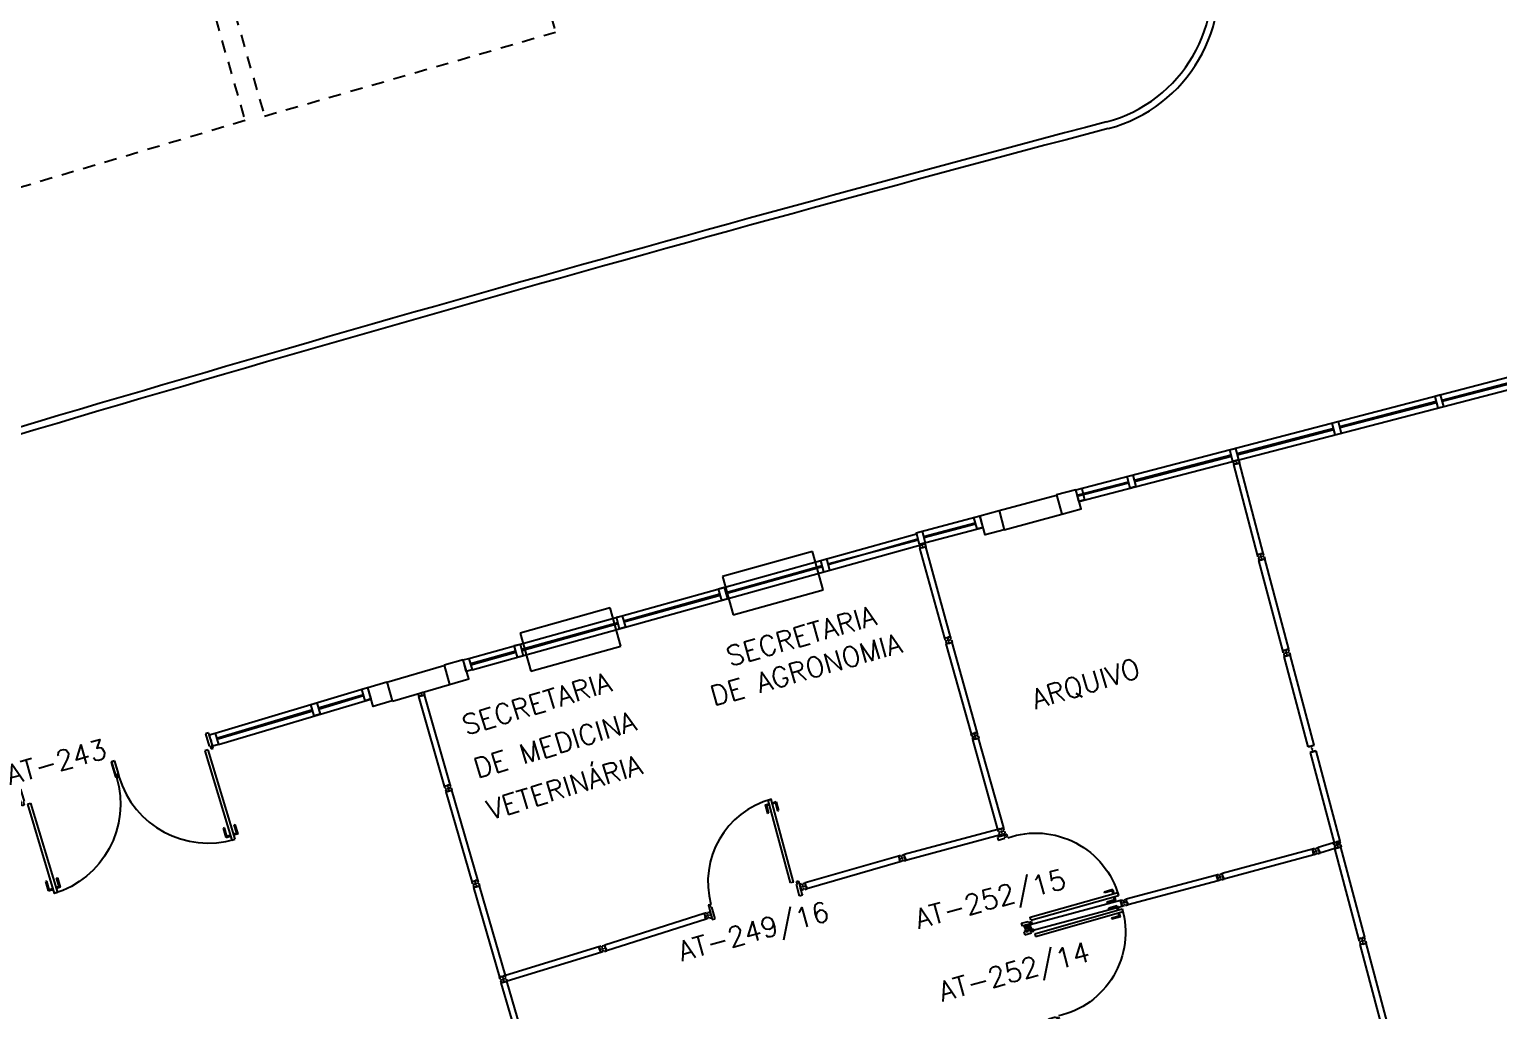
# Model space of a CAD drawing. Header units: millimetres. Extents: x 3089 to 3391, y 1087 to 1201.
# Drawn here: x 3132.51 to 3147.3, y 1119.96 to 1129.83 of the extents above; entities that cross this region are included whole.
import ezdxf

# ---------------------------------------------------------------- set-up
doc = ezdxf.new("R2010")
doc.units = ezdxf.units.MM
doc.linetypes.add('HIDDEN2', pattern=[0.1875, 0.125, -0.0625])
for name, color, linetype in [('DIV', 2, 'Continuous'), ('ESQ', 1, 'Continuous'), ('ESTR', 3, 'Continuous'), ('PISO', 1, 'Continuous'), ('PROJ', 1, 'HIDDEN2'), ('TEXTO', 2, 'Continuous'), ('TEXTO-ENDEREÇO', 2, 'Continuous')]:
    doc.layers.add(name, color=color, linetype=linetype)
doc.styles.add('UNB-100', font='simplex.shx', dxfattribs={"height": 0.2})
doc.styles.add('UNB-100-1', font='simplex.shx', dxfattribs={"height": 0.2})

# ---------------------------------------------------------------- blocks, each defined once
blk = doc.blocks.new('PILINT-TTC')
for points in [[(0.2, -0.009), (0.191, -0.208), (-0.009, -0.2), (0, 0)], [(0.799, -0.034), (0.791, -0.234), (0.991, -0.242), (0.999, -0.043)], [(-0.157, -8.391), (-0.183, -8.99), (-0.383, -8.982), (-0.357, -8.382)], [(0.442, -8.416), (0.417, -9.016), (0.617, -9.024), (0.642, -8.425)]]:
    blk.add_lwpolyline(points, close=True)
blk = doc.blocks.new('PDV1E-TTC')
at = {"layer": 'DIV'}
for p, q in [((-0.94, 0.075), (-0.91, 0.075)), ((-0.94, 0.06), (-0.94, 0.075)), ((-0.94, -0.06), (-0.94, 0.06)), ((-0.91, 0.075), (-0.91, -0.045)), ((0, 0.075), (-0.03, 0.075)), ((-0.03, 0.075), (-0.03, -0.045)), ((0, 0.06), (0, 0.075)), ((0, -0.06), (0, 0.06)), ((0, 0), (0.012, 0)), ((-0.94, -0.075), (-0.94, -0.06)), ((-0.92, -0.075), (-0.94, -0.075)), ((-0.92, -0.045), (-0.92, -0.075)), ((-0.92, -0.045), (-0.91, -0.045)), ((-0.082, -0.075), (-0.082, -0.94)), ((-0.052, -0.075), (-0.082, -0.075)), ((-0.052, -0.075), (-0.052, -0.94)), ((-0.02, -0.045), (-0.03, -0.045)), ((-0.02, -0.045), (-0.02, -0.075)), ((-0.02, -0.075), (0, -0.075)), ((0, -0.075), (0, -0.06)), ((-0.082, -0.94), (-0.052, -0.94))]:
    blk.add_line(p, q, dxfattribs=at)
at = {"layer": 'DIV', "color": 1}
for p, q in [((-0.114, -0.81), (-0.124, -0.81)), ((-0.124, -0.9), (-0.124, -0.81)), ((-0.114, -0.89), (-0.114, -0.81)), ((-0.019, -0.81), (-0.009, -0.81)), ((-0.019, -0.89), (-0.019, -0.81)), ((-0.009, -0.9), (-0.009, -0.81)), ((-0.124, -0.9), (-0.084, -0.9)), ((-0.114, -0.89), (-0.084, -0.89)), ((-0.019, -0.89), (-0.049, -0.89)), ((-0.009, -0.9), (-0.049, -0.9))]:
    blk.add_line(p, q, dxfattribs=at)
blk.add_arc((-0.048, -0.075), 0.865, 180, 270, dxfattribs=at)
blk = doc.blocks.new('DIVMT-TTC')
for p, q in [((-0.03, 0.03), (-0.03, 0.006)), ((-0.008, 0.03), (-0.03, 0.03)), ((-0.0185, 0.006), (-0.03, 0.006)), ((-0.0185, -0.006), (-0.0185, 0.006)), ((-0.008, 0.03), (-0.008, 0.02)), ((-0.008, 0.02), (0.008, 0.02)), ((-0.0051, 0), (0.0051, 0)), ((0.0051, 0), (-0.0051, 0)), ((-0.0051, 0), (0.0051, 0)), ((0, -0.0051), (0, 0.0051)), ((0, 0.0051), (0, -0.0051)), ((0.008, 0.03), (0.008, 0.02)), ((0.008, 0.03), (0.03, 0.03)), ((0.0205, 0.006), (0.03, 0.006)), ((0.0205, -0.006), (0.0205, 0.006)), ((0.0205, 0.006), (0.0205, -0.006)), ((0.0205, 0.006), (0.03, 0.006)), ((0.97, 0.03), (0.03, 0.03)), ((0.03, 0.006), (0.03, 0.03)), ((0.03, -0.03), (0.03, 0.03)), ((0.03, -0.005), (0.03, 0.005)), ((0.97, -0.03), (0.97, 0.03)), ((0.97, 0.03), (0.97, 0.009)), ((0.97, 0.009), (0.97, 0.027)), ((0.9795, 0.006), (0.97, 0.006)), ((0.97, -0.005), (0.97, 0.005)), ((0.9795, 0.006), (0.9795, -0.006)), ((1.0051, 0), (0.9949, 0)), ((1, 0.0051), (1, -0.0051)), ((-0.0185, -0.006), (-0.03, -0.006)), ((-0.03, -0.03), (-0.03, -0.006)), ((-0.008, -0.03), (-0.03, -0.03)), ((-0.008, -0.03), (-0.008, -0.02)), ((-0.008, -0.02), (0.008, -0.02)), ((0.008, -0.03), (0.008, -0.02)), ((0.008, -0.03), (0.03, -0.03)), ((0.0205, -0.006), (0.03, -0.006)), ((0.0205, -0.006), (0.03, -0.006)), ((0.03, -0.006), (0.03, -0.03)), ((0.97, -0.03), (0.03, -0.03)), ((0.9795, -0.006), (0.97, -0.006)), ((0.97, -0.009), (0.97, -0.027))]:
    blk.add_line(p, q)
blk = doc.blocks.new('DIVINI-TTC')
for p, q in [((-0.005, 0), (0.005, 0)), ((0.008, 0.02), (0, 0.02)), ((0, 0.001), (0, 0.02)), ((0, -0.005), (0, 0.005)), ((0, -0.02), (0, 0.001)), ((0.008, 0.03), (0.03, 0.03)), ((0.008, 0.03), (0.008, 0.02)), ((0.02, 0.006), (0.03, 0.006)), ((0.02, 0.006), (0.02, -0.006)), ((0.02, -0.004), (0.02, 0.004)), ((0.023, 0.006), (0.027, 0.006)), ((0.97, 0.03), (0.03, 0.03)), ((0.03, -0.03), (0.03, 0.03)), ((0.03, 0.009), (0.03, 0.027)), ((0.03, -0.005), (0.03, 0.005)), ((0.97, 0.03), (0.97, 0.009)), ((0.97, -0.03), (0.97, 0.03)), ((0.97, 0.009), (0.97, 0.027)), ((0.98, 0.006), (0.97, 0.006)), ((0.97, -0.005), (0.97, 0.005)), ((0.98, 0.006), (0.98, -0.006)), ((0.99, 0), (1.008, 0)), ((0.999, 0.006), (0.999, -0.006)), ((0, -0.02), (0.008, -0.02)), ((0.008, -0.03), (0.008, -0.02)), ((0.008, -0.03), (0.03, -0.03)), ((0.02, -0.006), (0.03, -0.006)), ((0.023, -0.006), (0.027, -0.006)), ((0.03, -0.009), (0.03, -0.027)), ((0.97, -0.03), (0.03, -0.03)), ((0.98, -0.006), (0.97, -0.006)), ((0.97, -0.009), (0.97, -0.027))]:
    blk.add_line(p, q)
blk = doc.blocks.new('PDV2E-TTC')
at = {"layer": 'DIV', "color": 1}
for p, q in [((0.023, 0.925), (0.063, 0.925)), ((0.023, 0.925), (0.023, 0.835)), ((0.033, 0.915), (0.063, 0.915)), ((0.033, 0.915), (0.033, 0.835)), ((0.138, 0.925), (0.097, 0.925)), ((0.128, 0.915), (0.097, 0.915)), ((0.128, 0.915), (0.128, 0.835)), ((0.138, 0.925), (0.138, 0.835)), ((0.033, 0.835), (0.023, 0.835)), ((0.128, 0.835), (0.137, 0.835))]:
    blk.add_line(p, q, dxfattribs=at)
at = {"layer": 'DIV'}
for p, q in [((0.065, 0.05), (0.065, 0.965)), ((0.095, 0.965), (0.065, 0.965)), ((0.095, 0.05), (0.095, 0.965)), ((0.049, 0.05), (0.029, 0.05)), ((0.029, 0.05), (0.029, 0.035)), ((0.029, 0.035), (0.029, -0.035)), ((0.049, 0.02), (0.049, 0.05)), ((0.049, 0.02), (0.059, 0.02)), ((0.059, -0.05), (0.059, 0.02)), ((0.065, 0.05), (0.095, 0.05)), ((0.928, -0.05), (0.928, 0.02)), ((0.938, 0.02), (0.928, 0.02)), ((0.938, 0.05), (0.958, 0.05)), ((0.938, 0.02), (0.938, 0.05)), ((0.958, 0.05), (0.958, 0.035)), ((0.958, 0.035), (0.958, -0.035)), ((0.029, -0.035), (0.029, -0.05)), ((0.029, -0.05), (0.059, -0.05)), ((0.958, -0.05), (0.928, -0.05)), ((0.958, -0.035), (0.958, -0.05))]:
    blk.add_line(p, q, dxfattribs=at)
at = {"layer": 'DIV', "color": 1}
blk.add_arc((0.062, 0.1), 0.865, 356.6786, 90, dxfattribs=at)
blk = doc.blocks.new('PDV2D-TTC')
at = {"layer": 'DIV'}
for p, q in [((0.03, 0.05), (0.06, 0.05)), ((0.03, 0.035), (0.03, 0.05)), ((0.03, -0.035), (0.03, 0.035)), ((0.06, 0.05), (0.06, -0.02)), ((0.941, 0.05), (0.941, -0.02)), ((0.971, 0.05), (0.941, 0.05)), ((0.971, 0.035), (0.971, 0.05)), ((0.971, -0.035), (0.971, 0.035)), ((0.03, -0.05), (0.03, -0.035)), ((0.05, -0.05), (0.03, -0.05)), ((0.05, -0.02), (0.06, -0.02)), ((0.05, -0.02), (0.05, -0.05)), ((0.079, -0.05), (0.109, -0.05)), ((0.079, -0.05), (0.079, -0.965)), ((0.109, -0.05), (0.109, -0.965)), ((0.951, -0.02), (0.941, -0.02)), ((0.951, -0.02), (0.951, -0.05)), ((0.951, -0.05), (0.971, -0.05)), ((0.971, -0.05), (0.971, -0.035)), ((0.109, -0.965), (0.079, -0.965))]:
    blk.add_line(p, q, dxfattribs=at)
at = {"layer": 'DIV', "color": 1}
for p, q in [((0.036, -0.925), (0.036, -0.835)), ((0.046, -0.835), (0.036, -0.835)), ((0.046, -0.915), (0.046, -0.835)), ((0.141, -0.915), (0.141, -0.835)), ((0.141, -0.835), (0.151, -0.835)), ((0.151, -0.925), (0.151, -0.835)), ((0.036, -0.925), (0.076, -0.925)), ((0.046, -0.915), (0.076, -0.915)), ((0.141, -0.915), (0.111, -0.915)), ((0.151, -0.925), (0.111, -0.925))]:
    blk.add_line(p, q, dxfattribs=at)
blk.add_arc((0.076, -0.1), 0.865, 270, 3.3214, dxfattribs=at)
blk = doc.blocks.new('MTT-TTC')
for p, q in [((-0.008, 0.03), (-0.03, 0.03)), ((-0.03, 0.03), (-0.03, 0.006)), ((-0.0185, 0.006), (-0.03, 0.006)), ((-0.0185, -0.006), (-0.0185, 0.006)), ((-0.008, 0.03), (-0.008, 0.02)), ((-0.008, 0.02), (0.008, 0.02)), ((-0.0051, 0), (0.0051, 0)), ((0, -0.0051), (0, 0.0051)), ((0.008, 0.03), (0.03, 0.03)), ((0.008, 0.03), (0.008, 0.02)), ((0.0205, -0.006), (0.0205, 0.006)), ((0.0205, 0.006), (0.03, 0.006)), ((0.03, 0.006), (0.03, 0.03)), ((-0.03, -0.03), (-0.03, -0.006)), ((-0.0185, -0.006), (-0.03, -0.006)), ((-0.008, -0.03), (-0.03, -0.03)), ((-0.008, -0.02), (0.008, -0.02)), ((-0.008, -0.03), (-0.008, -0.02)), ((0.008, -0.03), (0.008, -0.02)), ((0.008, -0.03), (0.03, -0.03)), ((0.0205, -0.006), (0.03, -0.006)), ((0.03, -0.006), (0.03, -0.03))]:
    blk.add_line(p, q)
blk = doc.blocks.new('PDV1D-TTC')
at = {"layer": 'DIV', "color": 2}
for p, q in [((0, 0), (-0.012, 0)), ((0, 0.06), (0, 0.075)), ((0, 0.075), (0.03, 0.075)), ((0, -0.06), (0, 0.06)), ((0.03, 0.075), (0.03, -0.045)), ((0.91, 0.075), (0.91, -0.045)), ((0.94, 0.075), (0.91, 0.075)), ((0.94, 0.06), (0.94, 0.075)), ((0.94, -0.06), (0.94, 0.06)), ((0, -0.075), (0, -0.06)), ((0.02, -0.075), (0, -0.075)), ((0.02, -0.045), (0.03, -0.045)), ((0.02, -0.045), (0.02, -0.075)), ((0.052, -0.075), (0.052, -0.94)), ((0.052, -0.075), (0.082, -0.075)), ((0.082, -0.075), (0.082, -0.94)), ((0.92, -0.045), (0.91, -0.045)), ((0.92, -0.045), (0.92, -0.075)), ((0.92, -0.075), (0.94, -0.075)), ((0.94, -0.075), (0.94, -0.06)), ((0.082, -0.94), (0.052, -0.94))]:
    blk.add_line(p, q, dxfattribs=at)
at = {"layer": 'DIV', "color": 1}
for p, q in [((0.019, -0.81), (0.009, -0.81)), ((0.009, -0.9), (0.009, -0.81)), ((0.019, -0.89), (0.019, -0.81)), ((0.114, -0.81), (0.124, -0.81)), ((0.114, -0.89), (0.114, -0.81)), ((0.124, -0.9), (0.124, -0.81)), ((0.009, -0.9), (0.049, -0.9)), ((0.019, -0.89), (0.049, -0.89)), ((0.114, -0.89), (0.084, -0.89)), ((0.124, -0.9), (0.084, -0.9))]:
    blk.add_line(p, q, dxfattribs=at)
blk.add_arc((0.048, -0.075), 0.865, 270, 0, dxfattribs=at)

msp = doc.modelspace()

# ---------------------------------------------------------------- linework, layer by layer
at = {"layer": 'DIV'}
for p, q in [((3140.393, 1124.581), (3139.488, 1124.327)), ((3140.501, 1124.195), (3140.393, 1124.581)), ((3139.488, 1124.327), (3139.595, 1123.942)), ((3139.595, 1123.942), (3140.501, 1124.195)), ((3138.357, 1124.013), (3137.452, 1123.759)), ((3138.465, 1123.628), (3138.357, 1124.013)), ((3137.452, 1123.759), (3137.56, 1123.374)), ((3137.56, 1123.374), (3138.465, 1123.628)), ((3142.26, 1121.781), (3141.317, 1121.529)), ((3142.276, 1121.723), (3141.333, 1121.471)), ((3145.636, 1121.647), (3145.483, 1121.6)), ((3141.259, 1121.514), (3140.322, 1121.243)), ((3141.281, 1121.519), (3141.259, 1121.514)), ((3141.259, 1121.514), (3141.269, 1121.479)), ((3141.281, 1121.519), (3141.283, 1121.51)), ((3141.283, 1121.51), (3141.299, 1121.514)), ((3141.297, 1121.488), (3141.295, 1121.497)), ((3141.295, 1121.497), (3141.297, 1121.488)), ((3141.296, 1121.524), (3141.317, 1121.529)), ((3141.296, 1121.524), (3141.299, 1121.514)), ((3141.314, 1121.504), (3141.323, 1121.506)), ((3141.314, 1121.504), (3141.323, 1121.506)), ((3141.317, 1121.492), (3141.314, 1121.504)), ((3141.314, 1121.504), (3141.317, 1121.492)), ((3141.323, 1121.506), (3141.317, 1121.529)), ((3141.333, 1121.471), (3141.317, 1121.529)), ((3141.326, 1121.495), (3141.324, 1121.505)), ((3145.446, 1121.59), (3145.425, 1121.584)), ((3145.425, 1121.584), (3145.431, 1121.561)), ((3145.442, 1121.564), (3145.431, 1121.561)), ((3145.445, 1121.552), (3145.434, 1121.549)), ((3145.441, 1121.526), (3145.434, 1121.549)), ((3145.462, 1121.532), (3145.441, 1121.526)), ((3145.445, 1121.552), (3145.442, 1121.564)), ((3145.446, 1121.59), (3145.449, 1121.58)), ((3145.449, 1121.58), (3145.464, 1121.584)), ((3145.457, 1121.561), (3145.467, 1121.564)), ((3145.467, 1121.564), (3145.457, 1121.561)), ((3145.457, 1121.561), (3145.467, 1121.564)), ((3145.459, 1121.541), (3145.475, 1121.546)), ((3145.462, 1121.532), (3145.459, 1121.541)), ((3145.46, 1121.568), (3145.463, 1121.558)), ((3145.463, 1121.558), (3145.46, 1121.568)), ((3145.462, 1121.594), (3145.483, 1121.6)), ((3145.462, 1121.594), (3145.464, 1121.584)), ((3145.477, 1121.536), (3145.475, 1121.546)), ((3145.477, 1121.536), (3145.499, 1121.542)), ((3145.48, 1121.574), (3145.489, 1121.576)), ((3145.48, 1121.574), (3145.489, 1121.576)), ((3145.48, 1121.574), (3145.483, 1121.562)), ((3145.483, 1121.562), (3145.48, 1121.574)), ((3145.499, 1121.542), (3145.483, 1121.6)), ((3145.489, 1121.576), (3145.483, 1121.6)), ((3145.483, 1121.562), (3145.492, 1121.565)), ((3145.483, 1121.562), (3145.492, 1121.565)), ((3145.492, 1121.566), (3145.489, 1121.575)), ((3145.492, 1121.565), (3145.499, 1121.542)), ((3145.652, 1121.589), (3145.499, 1121.542)), ((3141.275, 1121.456), (3140.337, 1121.185)), ((3141.277, 1121.494), (3141.265, 1121.491)), ((3141.28, 1121.482), (3141.269, 1121.479)), ((3141.275, 1121.456), (3141.269, 1121.479)), ((3141.296, 1121.462), (3141.275, 1121.456)), ((3141.28, 1121.482), (3141.277, 1121.494)), ((3141.291, 1121.491), (3141.301, 1121.494)), ((3141.301, 1121.494), (3141.291, 1121.491)), ((3141.291, 1121.491), (3141.301, 1121.494)), ((3141.293, 1121.471), (3141.309, 1121.475)), ((3141.296, 1121.462), (3141.293, 1121.471)), ((3141.311, 1121.466), (3141.309, 1121.475)), ((3141.311, 1121.466), (3141.333, 1121.471)), ((3141.317, 1121.492), (3141.327, 1121.494)), ((3141.317, 1121.492), (3141.327, 1121.494)), ((3141.327, 1121.494), (3141.333, 1121.471)), ((3140.285, 1121.233), (3140.264, 1121.227)), ((3140.264, 1121.227), (3140.273, 1121.192)), ((3140.281, 1121.207), (3140.27, 1121.204)), ((3140.284, 1121.195), (3140.281, 1121.207)), ((3140.285, 1121.233), (3140.287, 1121.223)), ((3140.287, 1121.223), (3140.303, 1121.227)), ((3140.295, 1121.204), (3140.305, 1121.207)), ((3140.305, 1121.207), (3140.295, 1121.204)), ((3140.295, 1121.204), (3140.305, 1121.207)), ((3140.302, 1121.201), (3140.299, 1121.211)), ((3140.299, 1121.211), (3140.302, 1121.201)), ((3140.3, 1121.237), (3140.322, 1121.243)), ((3140.3, 1121.237), (3140.303, 1121.227)), ((3140.319, 1121.217), (3140.328, 1121.219)), ((3140.319, 1121.217), (3140.328, 1121.219)), ((3140.322, 1121.205), (3140.319, 1121.217)), ((3140.319, 1121.217), (3140.322, 1121.205)), ((3140.331, 1121.208), (3140.322, 1121.243)), ((3140.322, 1121.205), (3140.331, 1121.208)), ((3140.322, 1121.205), (3140.331, 1121.208)), ((3140.331, 1121.208), (3140.337, 1121.185)), ((3140.284, 1121.195), (3140.273, 1121.192)), ((3140.279, 1121.169), (3140.273, 1121.192)), ((3140.301, 1121.175), (3140.279, 1121.169)), ((3140.298, 1121.184), (3140.313, 1121.189)), ((3140.301, 1121.175), (3140.298, 1121.184)), ((3140.316, 1121.179), (3140.313, 1121.189)), ((3140.316, 1121.179), (3140.337, 1121.185)), ((3139.306, 1120.937), (3138.304, 1120.618)), ((3139.327, 1120.943), (3139.306, 1120.937)), ((3139.306, 1120.937), (3139.316, 1120.902)), ((3139.323, 1120.917), (3139.312, 1120.914)), ((3139.327, 1120.905), (3139.316, 1120.902)), ((3139.327, 1120.905), (3139.323, 1120.917)), ((3139.327, 1120.943), (3139.33, 1120.933)), ((3139.33, 1120.933), (3139.345, 1120.937)), ((3139.338, 1120.915), (3139.348, 1120.917)), ((3139.348, 1120.917), (3139.338, 1120.915)), ((3139.338, 1120.915), (3139.348, 1120.917)), ((3139.342, 1120.921), (3139.344, 1120.911)), ((3139.344, 1120.911), (3139.342, 1120.921)), ((3139.343, 1120.947), (3139.364, 1120.953)), ((3139.343, 1120.947), (3139.345, 1120.937)), ((3139.361, 1120.927), (3139.37, 1120.93)), ((3139.361, 1120.927), (3139.37, 1120.93)), ((3139.361, 1120.927), (3139.364, 1120.916)), ((3139.364, 1120.916), (3139.361, 1120.927)), ((3139.37, 1120.93), (3139.364, 1120.953)), ((3139.364, 1120.916), (3139.373, 1120.918)), ((3139.364, 1120.916), (3139.373, 1120.918)), ((3139.37, 1120.93), (3139.38, 1120.895)), ((3139.323, 1120.879), (3138.321, 1120.56)), ((3139.322, 1120.879), (3139.316, 1120.902)), ((3139.343, 1120.885), (3139.322, 1120.879)), ((3139.34, 1120.895), (3139.356, 1120.899)), ((3139.343, 1120.885), (3139.34, 1120.895)), ((3139.359, 1120.889), (3139.356, 1120.899)), ((3139.359, 1120.889), (3139.38, 1120.895)), ((3138.283, 1120.611), (3138.304, 1120.618)), ((3138.283, 1120.611), (3138.286, 1120.602)), ((3138.321, 1120.56), (3138.304, 1120.618)), ((3138.311, 1120.595), (3138.304, 1120.618)), ((3138.246, 1120.6), (3137.306, 1120.313)), ((3138.264, 1120.543), (3137.323, 1120.255)), ((3138.268, 1120.607), (3138.246, 1120.6)), ((3138.246, 1120.6), (3138.253, 1120.577)), ((3138.246, 1120.6), (3138.252, 1120.58)), ((3138.264, 1120.543), (3138.246, 1120.6)), ((3138.252, 1120.58), (3138.247, 1120.598)), ((3138.264, 1120.581), (3138.253, 1120.577)), ((3138.262, 1120.58), (3138.253, 1120.577)), ((3138.256, 1120.567), (3138.254, 1120.577)), ((3138.268, 1120.569), (3138.257, 1120.566)), ((3138.266, 1120.569), (3138.257, 1120.566)), ((3138.264, 1120.543), (3138.257, 1120.566)), ((3138.258, 1120.563), (3138.263, 1120.546)), ((3138.262, 1120.58), (3138.266, 1120.569)), ((3138.268, 1120.569), (3138.264, 1120.581)), ((3138.285, 1120.549), (3138.264, 1120.543)), ((3138.268, 1120.607), (3138.27, 1120.597)), ((3138.27, 1120.597), (3138.286, 1120.602)), ((3138.279, 1120.579), (3138.289, 1120.582)), ((3138.289, 1120.582), (3138.279, 1120.579)), ((3138.279, 1120.579), (3138.289, 1120.582)), ((3138.289, 1120.582), (3138.279, 1120.579)), ((3138.282, 1120.585), (3138.285, 1120.575)), ((3138.285, 1120.575), (3138.282, 1120.585)), ((3138.282, 1120.585), (3138.285, 1120.575)), ((3138.282, 1120.559), (3138.297, 1120.563)), ((3138.285, 1120.549), (3138.282, 1120.559)), ((3138.3, 1120.554), (3138.297, 1120.563)), ((3138.3, 1120.554), (3138.321, 1120.56)), ((3138.302, 1120.592), (3138.311, 1120.595)), ((3138.302, 1120.592), (3138.311, 1120.595)), ((3138.302, 1120.592), (3138.305, 1120.58)), ((3138.305, 1120.58), (3138.302, 1120.592)), ((3138.305, 1120.58), (3138.314, 1120.583)), ((3138.305, 1120.58), (3138.314, 1120.583)), ((3138.314, 1120.584), (3138.311, 1120.594)), ((3138.314, 1120.583), (3138.321, 1120.56))]:
    msp.add_line(p, q, dxfattribs=at)
at = {"layer": 'ESQ'}
for p, q in [((3143.043, 1125.199), (3147.69, 1126.411)), ((3143.073, 1125.083), (3147.719, 1126.294)), ((3146.728, 1126.104), (3147.704, 1126.358)), ((3146.731, 1126.092), (3147.707, 1126.347)), ((3146.67, 1126.089), (3145.697, 1125.835)), ((3146.715, 1126.156), (3146.657, 1126.14)), ((3146.657, 1126.14), (3146.688, 1126.024)), ((3146.746, 1126.04), (3146.715, 1126.156)), ((3146.674, 1126.077), (3145.7, 1125.823)), ((3146.688, 1126.024), (3146.746, 1126.04)), ((3144.665, 1125.566), (3145.639, 1125.82)), ((3144.668, 1125.554), (3145.642, 1125.808)), ((3145.655, 1125.756), (3145.625, 1125.872)), ((3145.684, 1125.887), (3145.713, 1125.771)), ((3143.632, 1125.297), (3144.607, 1125.551)), ((3143.635, 1125.285), (3144.61, 1125.539)), ((3144.594, 1125.603), (3144.652, 1125.617)), ((3144.623, 1125.486), (3144.594, 1125.603)), ((3144.681, 1125.501), (3144.623, 1125.486)), ((3144.652, 1125.617), (3144.681, 1125.501)), ((3143.56, 1125.335), (3143.619, 1125.349)), ((3143.619, 1125.349), (3143.648, 1125.233)), ((3143.044, 1125.2), (3143.103, 1125.214)), ((3143.074, 1125.083), (3143.044, 1125.2)), ((3143.056, 1125.147), (3143.574, 1125.282)), ((3143.059, 1125.135), (3143.577, 1125.27)), ((3143.103, 1125.214), (3143.132, 1125.098)), ((3143.59, 1125.218), (3143.56, 1125.335)), ((3143.648, 1125.233), (3143.59, 1125.218)), ((3143.132, 1125.098), (3143.074, 1125.083)), ((3141.439, 1124.768), (3142.077, 1124.937)), ((3142.019, 1124.922), (3142.077, 1124.938)), ((3142.05, 1124.807), (3142.019, 1124.922)), ((3142.077, 1124.938), (3142.108, 1124.822)), ((3136.938, 1123.503), (3141.442, 1124.759)), ((3141.44, 1124.767), (3141.497, 1124.783)), ((3141.471, 1124.651), (3141.44, 1124.767)), ((3141.471, 1124.652), (3142.11, 1124.822)), ((3141.497, 1124.783), (3141.529, 1124.667)), ((3141.511, 1124.732), (3142.033, 1124.869)), ((3141.514, 1124.72), (3142.036, 1124.858)), ((3142.108, 1124.822), (3142.05, 1124.807)), ((3136.969, 1123.388), (3141.484, 1124.646)), ((3140.549, 1124.455), (3141.457, 1124.696)), ((3140.551, 1124.448), (3141.454, 1124.708)), ((3141.529, 1124.667), (3141.471, 1124.651)), ((3141.53, 1124.659), (3141.472, 1124.643)), ((3140.477, 1124.49), (3140.535, 1124.506)), ((3140.509, 1124.374), (3140.477, 1124.49)), ((3140.535, 1124.506), (3140.566, 1124.39)), ((3139.521, 1124.168), (3140.491, 1124.439)), ((3139.524, 1124.157), (3140.494, 1124.427)), ((3139.449, 1124.204), (3139.507, 1124.219)), ((3139.481, 1124.088), (3139.449, 1124.204)), ((3139.507, 1124.219), (3139.539, 1124.103)), ((3138.494, 1123.882), (3139.463, 1124.152)), ((3138.497, 1123.87), (3139.466, 1124.141)), ((3139.539, 1124.103), (3139.481, 1124.088)), ((3137.466, 1123.595), (3138.436, 1123.866)), ((3138.422, 1123.917), (3138.48, 1123.933)), ((3138.454, 1123.801), (3138.422, 1123.917)), ((3138.48, 1123.933), (3138.512, 1123.817)), ((3137.469, 1123.583), (3138.439, 1123.854)), ((3138.512, 1123.817), (3138.454, 1123.801)), ((3136.952, 1123.452), (3137.408, 1123.579)), ((3136.955, 1123.44), (3137.411, 1123.567)), ((3137.394, 1123.632), (3137.452, 1123.647)), ((3137.425, 1123.516), (3137.394, 1123.632)), ((3137.452, 1123.647), (3137.483, 1123.531)), ((3136.88, 1123.488), (3136.938, 1123.503)), ((3136.911, 1123.372), (3136.88, 1123.488)), ((3136.938, 1123.503), (3136.969, 1123.388)), ((3137.483, 1123.531), (3137.425, 1123.516)), ((3136.969, 1123.388), (3136.911, 1123.372)), ((3134.383, 1122.751), (3135.918, 1123.209)), ((3135.42, 1123.005), (3135.875, 1123.14)), ((3135.424, 1122.993), (3135.878, 1123.129)), ((3135.859, 1123.193), (3135.917, 1123.21)), ((3135.893, 1123.078), (3135.859, 1123.193)), ((3135.917, 1123.21), (3135.95, 1123.095)), ((3134.398, 1122.701), (3135.363, 1122.988)), ((3134.401, 1122.689), (3135.366, 1122.976)), ((3134.416, 1122.636), (3135.952, 1123.094)), ((3135.348, 1123.039), (3135.406, 1123.056)), ((3135.381, 1122.924), (3135.348, 1123.039)), ((3135.406, 1123.056), (3135.439, 1122.941)), ((3135.95, 1123.095), (3135.893, 1123.078)), ((3135.439, 1122.941), (3135.381, 1122.924)), ((3134.325, 1122.735), (3134.383, 1122.751)), ((3134.359, 1122.619), (3134.325, 1122.735)), ((3134.383, 1122.751), (3134.416, 1122.636)), ((3134.416, 1122.636), (3134.359, 1122.619))]:
    msp.add_line(p, q, dxfattribs=at)
at = {"layer": 'ESTR'}
for p, q in [((3142.272, 1124.991), (3142.85, 1125.147)), ((3142.324, 1124.798), (3142.902, 1124.954)), ((3136.111, 1123.266), (3136.686, 1123.432)), ((3136.167, 1123.074), (3136.742, 1123.24))]:
    msp.add_line(p, q, dxfattribs=at)
at = {"layer": 'PISO'}
for centre, radius, start, end in [((3142.987, 1130.287), 1.5, 284.8412, 14.6207), ((3142.987, 1130.287), 1.43, 284.8412, 14.6207), ((3240.488, 762.332), 379.224, 104.84123, 106.95927), ((3240.488, 762.332), 379.154, 104.84123, 106.96641)]:
    msp.add_arc(centre, radius, start, end, dxfattribs=at)
at = {"layer": 'PROJ'}
for p, q in [((3136.737, 1133.647), (3137.812, 1129.794)), ((3133.579, 1132.75), (3134.687, 1128.907)), ((3133.771, 1132.806), (3134.88, 1128.962)), ((3134.88, 1128.962), (3137.81, 1129.807)), ((3131.762, 1128.05), (3134.685, 1128.92))]:
    msp.add_line(p, q, dxfattribs=at)

# ---------------------------------------------------------------- block references
at = {"rotation": 195.1092679003906}
msp.add_blockref('PDV1D-TTC', (3140.273, 1121.192), dxfattribs=at)
at = {"layer": 'DIV'}
for name, p, rotation in [('DIVINI-TTC', (3144.655, 1125.493), 284.6763650128706), ('DIVINI-TTC', (3141.497, 1124.649), 285.3663650128702), ('DIVMT-TTC', (3144.908, 1124.527), 284.8939705511436), ('DIVMT-TTC', (3141.762, 1123.686), 285.5839705511438), ('DIVMT-TTC', (3145.163, 1123.56), 284.8939705511436), ('DIVINI-TTC', (3136.454, 1123.157), 285.9897650128705), ('DIVMT-TTC', (3142.029, 1122.723), 285.5839705511438), ('MTT-TTC', (3142.031, 1122.722), 285.4080996548249), ('DIVMT-TTC', (3136.729, 1122.197), 286.2073705511431), ('MTT-TTC', (3142.297, 1121.76), 105.5478389506543), ('DIVMT-TTC', (3145.673, 1121.626), 284.8939705511436), ('DIVMT-TTC', (3144.496, 1121.301), 15.19781834464085), ('DIVMT-TTC', (3137.006, 1121.236), 286.2073705511431), ('DIVMT-TTC', (3143.53, 1121.044), 14.94508015066415), ('DIVMT-TTC', (3142.565, 1120.784), 15.08776901490245), ('MTT-TTC', (3142.562, 1120.794), 105.5478389506543), ('DIVMT-TTC', (3145.928, 1120.659), 284.8939705511436), ('DIVMT-TTC', (3137.283, 1120.275), 286.2073705511431)]:
    msp.add_blockref(name, p, dxfattribs=dict(at, rotation=rotation))
for p, xscale, yscale, zscale, rotation in [((3134.342, 1122.677), 1.086738302927017, 1.086738302927017, 1.086738302927017, 16.72647219464266), ((3132.417, 1122.099), -1.08673830292702, 1.086738302927003, 1.086738302927003, 16.72647219464313)]:
    msp.add_blockref('PDV1E-TTC', p, dxfattribs=dict(at, xscale=xscale, yscale=yscale, zscale=zscale, rotation=rotation))
at = {"layer": 'DIV', "xscale": -1}
for name, p, rotation in [('DIVMT-TTC', (3145.679, 1121.627), 284.8939705511423), ('PDV2E-TTC', (3142.562, 1120.794), 285.6535046943483), ('PDV2D-TTC', (3142.562, 1120.794), 105.9552898349693)]:
    msp.add_blockref(name, p, dxfattribs=dict(at, rotation=rotation))
at = {"layer": 'ESTR'}
for p, rotation in [((3142.079, 1124.939), 17.67582076994561), ((3135.919, 1123.211), 18.65143326994554)]:
    msp.add_blockref('PILINT-TTC', p, dxfattribs=dict(at, rotation=rotation))

# ---------------------------------------------------------------- texts
at = {"layer": 'TEXTO', "style": 'UNB-100'}
for s, rotation, p in [('SECRETARIA', 15.9759, (3139.563, 1123.42)), ('DE AGRONOMIA', 15.9759, (3139.4, 1123.022)), ('ARQUIVO', 16.9759, (3142.636, 1122.991)), ('SECRETARIA', 16.9759, (3136.907, 1122.728)), ('DE MEDICINA', 16.9759, (3137.022, 1122.294)), ('VETERINÁRIA', 16.9759, (3137.156, 1121.877))]:
    msp.add_text(s, height=0.2, rotation=rotation, dxfattribs=at).set_placement(p)
at = {"layer": 'TEXTO-ENDEREÇO', "style": 'UNB-100-1'}
for s, p in [('AT-243', (3132.318, 1122.23)), ('AT-252/15', (3141.459, 1120.779)), ('AT-249/16', (3139.077, 1120.453)), ('AT-252/14', (3141.698, 1120.047))]:
    msp.add_text(s, height=0.2, rotation=15.4795, dxfattribs=at).set_placement(p)

doc.saveas('drawing.dxf')
